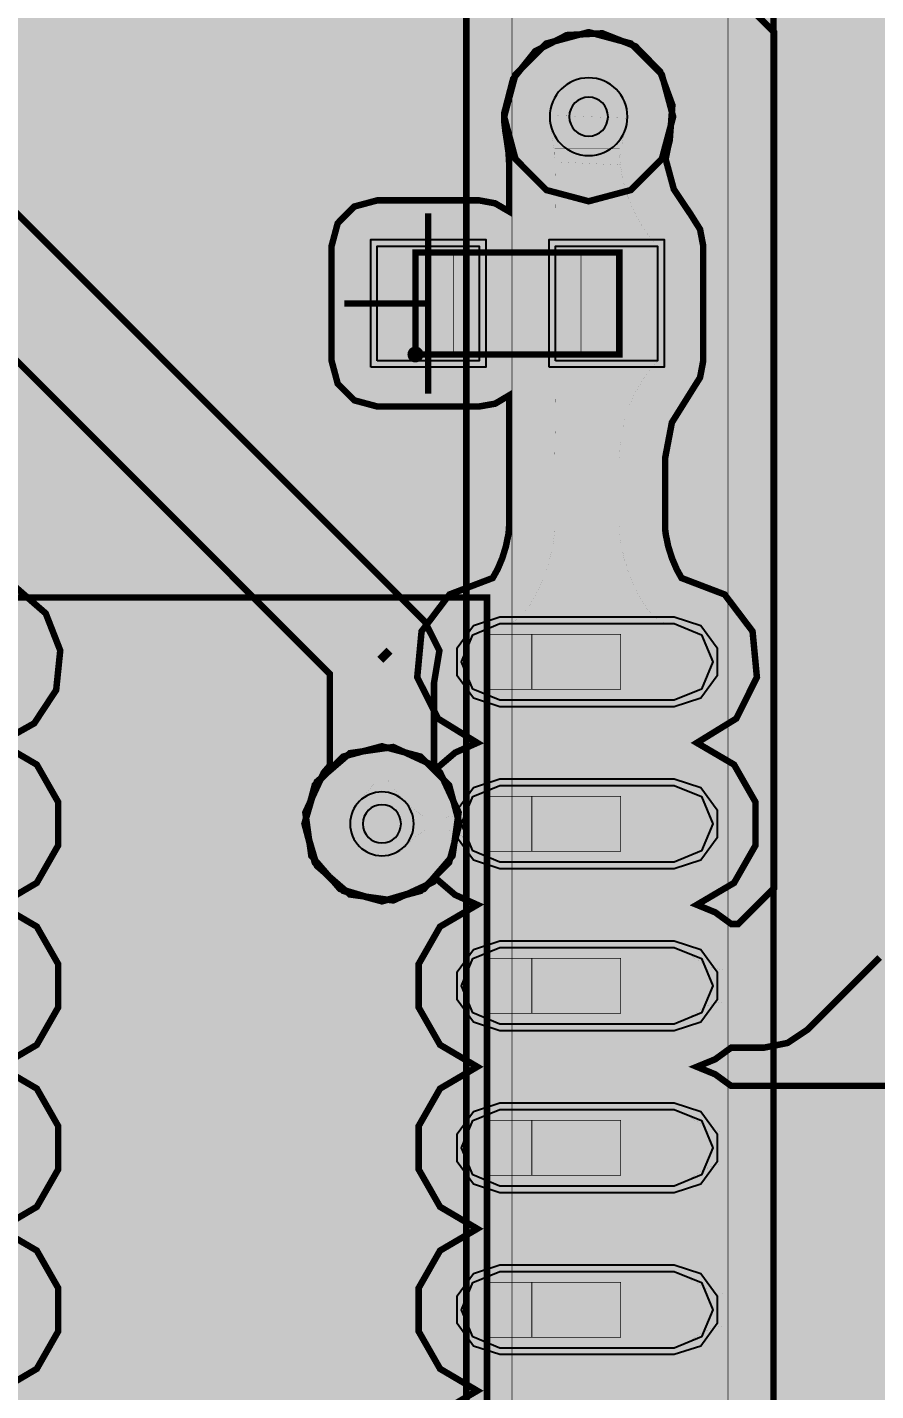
# Model space of a CAD drawing. Header units: millimetres. Extents: x 0 to 100, y -100 to 0.
# Drawn here: x 16.35 to 23, y -57.17 to -46.48 of the extents above; entities that cross this region are included whole.
import ezdxf

# ---------------------------------------------------------------- set-up
doc = ezdxf.new("R2010")
doc.units = ezdxf.units.MM
doc.header["$MEASUREMENT"] = 0
for name, color, linetype, true_color in [('Bottom-Layer', 7, 'Continuous', 0x0000ff), ('Component-Marking-Layer', 7, 'Continuous', 0x66ffcc), ('Component-Shape-Layer', 7, 'Continuous', 0x00cccc), ('Hole-Layer', 7, 'Continuous', 0x222222), ('Inner1', 7, 'Continuous', 0x999966), ('Inner2', 7, 'Continuous', 0x008000), ('Multi-Layer', 7, 'Continuous', 0xc0c0c0), ('Pin-Floating-Layer', 7, 'Continuous', 0xff99ff), ('Pin-Soldering-Layer', 7, 'Continuous', 0xcc9999), ('Top-Layer', 7, 'Continuous', 0xff0000), ('Top-Paste-Mask-Layer', 7, 'Continuous', 0x808080), ('Top-Silkscreen-Layer', 7, 'Continuous', 0xffcc00), ('Top-Solder-Mask-Layer', 7, 'Continuous', 0x800080)]:
    doc.layers.add(name, color=color, linetype=linetype, true_color=true_color)

msp = doc.modelspace()

# ---------------------------------------------------------------- hatches: boundary and pattern name
at = {"layer": 'Bottom-Layer'}
for points in [[(99.642, -0.358), (99.642, -99.642), (0.358, -99.642), (0.358, -0.358)], [(20.089, -47.177), (20.178, -47.509), (20.42, -47.752), (20.752, -47.84), (21.083, -47.752), (21.326, -47.509), (21.415, -47.177), (21.326, -46.846), (21.083, -46.603), (20.752, -46.514), (20.42, -46.603), (20.178, -46.846)], [(18.522, -52.721), (18.603, -53.025), (18.826, -53.247), (19.13, -53.329), (19.434, -53.247), (19.657, -53.025), (19.738, -52.721), (19.657, -52.417), (19.434, -52.194), (19.13, -52.113), (18.826, -52.194), (18.603, -52.417)]]:
    msp.add_hatch(color=256, dxfattribs=at).paths.add_polyline_path(points)
at = {"layer": 'Component-Marking-Layer'}
msp.add_hatch(color=256, dxfattribs=at).paths.add_polyline_path([(19.333, -49.041, 1), (19.453, -49.041, 1)])
msp.add_hatch(color=256, dxfattribs=at).paths.add_polyline_path([(19.333, -49.041, 1), (19.453, -49.041, 1)])
at = {"layer": 'Inner1'}
for points in [[(99.642, -0.358), (99.642, -99.642), (0.358, -99.642), (0.358, -0.358)], [(7.075, -50.822), (6.826, -51.097), (6.736, -51.457), (6.826, -51.817), (7.075, -52.092), (6.826, -52.367), (6.736, -52.727), (6.826, -53.087), (7.075, -53.362), (6.826, -53.637), (6.736, -53.997), (6.826, -54.357), (7.075, -54.632), (6.826, -54.907), (6.736, -55.267), (6.826, -55.627), (7.075, -55.902), (6.826, -56.177), (6.736, -56.537), (6.826, -56.897), (7.075, -57.172), (6.826, -57.447), (6.736, -57.807), (6.826, -58.167), (7.075, -58.442), (6.826, -58.717), (6.736, -59.077), (6.826, -59.437), (7.075, -59.712), (6.826, -59.987), (6.736, -60.347), (6.826, -60.707), (7.075, -60.982), (6.819, -61.27), (6.737, -61.647), (6.849, -62.017), (7.127, -62.284), (7.501, -62.381), (7.874, -62.284), (8.152, -62.017), (8.264, -61.647), (8.182, -61.27), (7.926, -60.982), (8.175, -60.707), (8.265, -60.347), (8.175, -59.987), (7.926, -59.712), (8.175, -59.437), (8.265, -59.077), (8.175, -58.717), (7.926, -58.442), (8.175, -58.167), (8.265, -57.807), (8.175, -57.447), (7.926, -57.172), (8.175, -56.897), (8.265, -56.537), (8.175, -56.177), (7.926, -55.902), (8.175, -55.627), (8.265, -55.267), (8.175, -54.907), (7.926, -54.632), (8.175, -54.357), (8.265, -53.997), (8.175, -53.637), (7.926, -53.362), (8.175, -53.087), (8.265, -52.727), (8.175, -52.367), (7.926, -52.092), (8.175, -51.817), (8.265, -51.457), (8.175, -51.097), (7.926, -50.822), (8.175, -50.547), (8.265, -50.187), (8.175, -49.827), (7.926, -49.552), (8.137, -49.34), (8.251, -49.064), (8.25, -48.765), (8.249, -48.754), (8.736, -48.267), (8.822, -48.635), (9.075, -48.917), (8.979, -48.993), (8.897, -49.083), (8.76, -49.363), (8.746, -49.674), (8.857, -49.964), (9.075, -50.187), (8.979, -50.263), (8.897, -50.353), (8.76, -50.633), (8.746, -50.944), (8.857, -51.234), (9.075, -51.457), (8.979, -51.533), (8.897, -51.623), (8.76, -51.903), (8.746, -52.214), (8.857, -52.504), (9.075, -52.727), (8.979, -52.803), (8.897, -52.893), (8.76, -53.173), (8.746, -53.484), (8.857, -53.774), (9.075, -53.997), (8.826, -54.272), (8.736, -54.632), (8.826, -54.992), (9.075, -55.267), (8.826, -55.542), (8.736, -55.902), (8.826, -56.262), (9.075, -56.537), (8.979, -56.613), (8.897, -56.703), (8.76, -56.983), (8.746, -57.294), (8.857, -57.584), (9.075, -57.807), (8.979, -57.883), (8.897, -57.973), (8.76, -58.253), (8.746, -58.564), (8.857, -58.854), (9.075, -59.077), (8.979, -59.153), (8.897, -59.243), (8.76, -59.523), (8.746, -59.834), (8.857, -60.124), (9.075, -60.347), (8.826, -60.622), (8.736, -60.983), (8.827, -61.343), (9.076, -61.618), (9.091, -61.63), (9.091, -69.656), (9.123, -69.813), (9.211, -69.945), (13.132, -73.866), (13.138, -73.94), (13.256, -74.262), (13.53, -74.469), (13.873, -74.494), (14.174, -74.33), (14.339, -74.028), (14.314, -73.686), (14.107, -73.412), (13.785, -73.293), (13.711, -73.288), (13.655, -73.231), (13.975, -73.193), (14.231, -72.995), (14.349, -72.695), (14.297, -72.376), (14.09, -72.129), (13.785, -72.023), (13.711, -72.018), (13.655, -71.961), (13.975, -71.923), (14.231, -71.725), (14.349, -71.425), (14.297, -71.106), (14.09, -70.859), (13.785, -70.753), (13.711, -70.748), (13.655, -70.691), (13.975, -70.653), (14.231, -70.455), (14.349, -70.155), (14.297, -69.836), (14.09, -69.589), (13.785, -69.483), (13.711, -69.478), (13.655, -69.421), (13.975, -69.383), (14.231, -69.185), (14.349, -68.885), (14.297, -68.566), (14.09, -68.319), (13.785, -68.213), (13.711, -68.208), (13.655, -68.151), (13.975, -68.113), (14.231, -67.915), (14.349, -67.615), (14.297, -67.296), (14.09, -67.049), (13.785, -66.943), (13.711, -66.938), (13.655, -66.881), (13.975, -66.843), (14.231, -66.645), (14.349, -66.345), (14.297, -66.026), (14.09, -65.779), (13.785, -65.673), (13.711, -65.668), (12.143, -64.1), (12.143, -61.095), (18.608, -67.559), (18.679, -67.835), (18.867, -68.048), (19.133, -68.152), (19.417, -68.124), (19.656, -67.969), (19.799, -67.723), (19.813, -67.438), (19.697, -67.178), (19.474, -66.999), (19.195, -66.942), (19.148, -66.943), (12.347, -60.141), (12.347, -58.252), (13.132, -59.037), (13.138, -59.111), (13.256, -59.433), (13.53, -59.64), (13.873, -59.665), (14.174, -59.501), (14.339, -59.199), (14.314, -58.857), (14.107, -58.583), (13.785, -58.464), (13.711, -58.459), (13.655, -58.402), (13.975, -58.364), (14.231, -58.166), (14.349, -57.866), (14.297, -57.547), (14.09, -57.3), (13.785, -57.194), (13.711, -57.189), (13.655, -57.132), (13.975, -57.094), (14.231, -56.896), (14.349, -56.596), (14.297, -56.277), (14.09, -56.03), (13.785, -55.924), (13.711, -55.919), (13.655, -55.862), (13.975, -55.824), (14.231, -55.626), (14.349, -55.326), (14.297, -55.007), (14.09, -54.76), (13.785, -54.654), (13.711, -54.649), (13.655, -54.592), (13.975, -54.554), (14.231, -54.356), (14.349, -54.056), (14.297, -53.737), (14.09, -53.49), (13.785, -53.384), (13.711, -53.379), (13.655, -53.322), (13.975, -53.284), (14.231, -53.086), (14.349, -52.786), (14.297, -52.467), (14.09, -52.22), (13.785, -52.114), (13.711, -52.109), (13.701, -52.098), (13.701, -52.057), (13.937, -52.028), (14.143, -51.91), (14.289, -51.722), (14.351, -51.492), (14.321, -51.256), (14.202, -51.05), (14.154, -50.994), (14.154, -47.452), (14.123, -47.296), (14.034, -47.163), (10.248, -43.377), (10.25, -43.35), (10.263, -43.257), (10.264, -43.163), (10.261, -43.122), (10.255, -43.081), (18.721, -51.546), (18.721, -52.264), (18.673, -52.32), (18.529, -52.632), (18.576, -52.972), (18.801, -53.232), (19.13, -53.329), (19.46, -53.232), (19.684, -52.972), (19.732, -52.632), (19.587, -52.32), (19.539, -52.264), (19.539, -51.614), (19.581, -51.363), (19.466, -51.135), (19.428, -51.097), (19.419, -51.088), (19.41, -51.079), (12.968, -44.637), (13.021, -44.647), (13.074, -44.651), (13.288, -44.651), (13.344, -44.699), (13.655, -44.843), (13.995, -44.796), (14.256, -44.571), (14.353, -44.242), (14.256, -43.912), (13.996, -43.688), (13.656, -43.64), (13.344, -43.784), (13.288, -43.833), (13.243, -43.833), (10.248, -40.837), (10.25, -40.81), (10.257, -40.774), (10.261, -40.738), (12.785, -43.261), (12.917, -43.35), (13.074, -43.381), (13.288, -43.381), (13.344, -43.429), (13.655, -43.573), (13.995, -43.526), (14.256, -43.301), (14.353, -42.972), (14.256, -42.642), (13.996, -42.418), (13.656, -42.37), (13.344, -42.514), (13.288, -42.563), (13.243, -42.563), (10.248, -39.567), (10.25, -39.54), (10.258, -39.494), (10.263, -39.447), (10.265, -39.4), (10.264, -39.353), (10.178, -39.037), (9.967, -38.786), (9.671, -38.647), (9.344, -38.643), (9.045, -38.777), (9.045, -29.611), (13.143, -25.513), (13.174, -25.813), (13.345, -26.061), (13.614, -26.197), (13.915, -26.186), (14.175, -26.033), (14.328, -25.773), (14.338, -25.472), (14.203, -25.203), (13.954, -25.032), (13.655, -25.001), (13.711, -24.945), (13.784, -24.94), (14.089, -24.834), (14.297, -24.587), (14.349, -24.268), (14.231, -23.967), (13.975, -23.77), (13.655, -23.731), (13.711, -23.675), (13.784, -23.67), (14.089, -23.564), (14.297, -23.317), (14.349, -22.998), (14.231, -22.697), (13.975, -22.5), (13.655, -22.461), (13.711, -22.405), (13.784, -22.4), (14.043, -22.323), (14.243, -22.141), (14.345, -21.891), (14.328, -21.621), (14.196, -21.386), (13.975, -21.23), (14.14, -21.066), (16.545, -21.066), (18.612, -23.133), (18.712, -23.403), (18.925, -23.597), (19.203, -23.671), (19.484, -23.608), (19.705, -23.424), (19.816, -23.158), (19.793, -22.871), (19.64, -22.627), (19.392, -22.481), (19.104, -22.465), (19.101, -22.465), (17.003, -20.368), (16.871, -20.279), (16.714, -20.248), (13.92, -20.248), (13.688, -20.32), (13.538, -20.511), (6.569, -27.48), (6.48, -27.613), (6.449, -27.769), (6.449, -44.471), (6.48, -44.627), (6.569, -44.76), (6.752, -44.944), (6.751, -44.955), (6.75, -45.254), (6.864, -45.53), (7.075, -45.742), (6.842, -45.99), (6.739, -46.314), (6.788, -46.651), (6.977, -46.934), (7.025, -46.975), (7.075, -47.012), (6.833, -47.275), (6.737, -47.62), (6.809, -47.971), (7.032, -48.251), (7.053, -48.267), (7.075, -48.282), (6.833, -48.545), (6.737, -48.89), (6.809, -49.241), (7.032, -49.521), (7.053, -49.537), (7.075, -49.552), (6.826, -49.827), (6.736, -50.187), (6.826, -50.547)], [(20.089, -47.177), (20.178, -47.509), (20.42, -47.752), (20.752, -47.84), (21.083, -47.752), (21.326, -47.509), (21.415, -47.177), (21.326, -46.846), (21.083, -46.603), (20.752, -46.514), (20.42, -46.603), (20.178, -46.846)]]:
    msp.add_hatch(color=256, dxfattribs=at).paths.add_polyline_path(points)
at = {"layer": 'Inner2'}
for points in [[(99.642, -0.358), (99.642, -99.642), (0.358, -99.642), (0.358, -0.358)], [(20.15, -80.477), (21.845, -80.477), (22.084, -80.385), (22.201, -80.158), (22.396, -80.158), (22.262, -80.424), (22.257, -80.721), (22.384, -80.991), (22.615, -81.178), (22.906, -81.245), (23.196, -81.178), (23.427, -80.991), (23.554, -80.721), (23.55, -80.424), (23.416, -80.158), (52.054, -80.158), (51.92, -80.424), (51.915, -80.721), (52.042, -80.991), (52.274, -81.178), (52.564, -81.245), (52.854, -81.178), (53.085, -80.991), (53.212, -80.721), (53.208, -80.424), (53.074, -80.158), (66.883, -80.158), (66.749, -80.424), (66.744, -80.721), (66.871, -80.991), (67.103, -81.178), (67.393, -81.245), (67.683, -81.178), (67.914, -80.991), (68.041, -80.721), (68.037, -80.424), (67.903, -80.158), (75.335, -80.158), (75.443, -80.22), (75.565, -80.241), (85.725, -80.241), (85.904, -80.193), (86.035, -80.062), (86.083, -79.883), (86.083, -70.57), (86.153, -70.407), (86.176, -70.231), (86.153, -70.056), (86.083, -69.893), (86.083, -68.072), (86.035, -67.893), (85.904, -67.762), (85.725, -67.714), (75.565, -67.714), (75.386, -67.762), (75.255, -67.893), (75.207, -68.072), (75.207, -77.747), (22.203, -77.747), (22.203, -22.203), (83.525, -22.203), (83.704, -22.155), (83.835, -22.024), (83.883, -21.845), (83.883, -20.15), (83.835, -19.971), (83.704, -19.84), (83.525, -19.792), (32.89, -19.792), (33.176, -19.571), (33.303, -19.233), (33.235, -18.878), (32.99, -18.612), (32.643, -18.514), (32.295, -18.612), (32.05, -18.878), (31.982, -19.233), (32.109, -19.571), (32.395, -19.792), (22.203, -19.792), (22.203, -17.302), (22.155, -17.123), (22.024, -16.992), (21.845, -16.944), (21.082, -16.944), (20.752, -16.856), (20.422, -16.944), (20.15, -16.944), (19.971, -16.992), (19.84, -17.123), (19.792, -17.302), (19.792, -22.869), (19.6, -22.591), (19.288, -22.459), (18.955, -22.514), (18.702, -22.738), (18.608, -23.063), (18.702, -23.388), (18.955, -23.612), (19.288, -23.667), (19.6, -23.534), (19.792, -23.256), (19.792, -67.356), (19.6, -67.078), (19.288, -66.946), (18.955, -67.001), (18.702, -67.225), (18.608, -67.55), (18.702, -67.875), (18.955, -68.099), (19.288, -68.154), (19.6, -68.021), (19.792, -67.743), (19.792, -77.747), (16.891, -77.747), (16.712, -77.795), (16.581, -77.926), (16.533, -78.105), (16.533, -79.8), (16.581, -79.979), (16.712, -80.11), (16.891, -80.158), (19.794, -80.158), (19.911, -80.385)], [(20.15, -17.302), (21.845, -17.302), (21.845, -80.119), (20.15, -80.119)], [(18.522, -52.721), (18.603, -53.025), (18.826, -53.247), (19.13, -53.329), (19.434, -53.247), (19.657, -53.025), (19.738, -52.721), (19.657, -52.417), (19.434, -52.194), (19.13, -52.113), (18.826, -52.194), (18.603, -52.417)]]:
    msp.add_hatch(color=256, dxfattribs=at).paths.add_polyline_path(points)
at = {"layer": 'Pin-Floating-Layer'}
for points in [[(20.314, -51.236), (20.314, -51.666), (19.944, -51.666), (19.944, -51.236)], [(20.314, -51.236), (20.314, -51.666), (19.944, -51.666), (19.944, -51.236)], [(20.314, -52.506), (20.314, -52.936), (19.944, -52.936), (19.944, -52.506)], [(20.314, -52.506), (20.314, -52.936), (19.944, -52.936), (19.944, -52.506)], [(20.314, -53.776), (20.314, -54.206), (19.944, -54.206), (19.944, -53.776)], [(20.314, -53.776), (20.314, -54.206), (19.944, -54.206), (19.944, -53.776)], [(20.314, -55.046), (20.314, -55.476), (19.944, -55.476), (19.944, -55.046)], [(20.314, -55.046), (20.314, -55.476), (19.944, -55.476), (19.944, -55.046)], [(20.314, -56.316), (20.314, -56.746), (19.944, -56.746), (19.944, -56.316)], [(20.314, -56.316), (20.314, -56.746), (19.944, -56.746), (19.944, -56.316)]]:
    msp.add_hatch(color=256, dxfattribs=at).paths.add_polyline_path(points)
at = {"layer": 'Pin-Soldering-Layer'}
for points in [[(19.393, -49.041), (19.393, -48.241), (19.693, -48.241), (19.693, -49.041)], [(19.393, -49.041), (19.393, -48.241), (19.693, -48.241), (19.693, -49.041)], [(20.993, -49.041), (20.693, -49.041), (20.693, -48.241), (20.993, -48.241)], [(20.993, -49.041), (20.693, -49.041), (20.693, -48.241), (20.993, -48.241)], [(21.004, -51.236), (21.004, -51.666), (20.304, -51.666), (20.304, -51.236)], [(21.004, -51.236), (21.004, -51.666), (20.304, -51.666), (20.304, -51.236)], [(21.004, -52.506), (21.004, -52.936), (20.304, -52.936), (20.304, -52.506)], [(21.004, -52.506), (21.004, -52.936), (20.304, -52.936), (20.304, -52.506)], [(21.004, -53.776), (21.004, -54.206), (20.304, -54.206), (20.304, -53.776)], [(21.004, -53.776), (21.004, -54.206), (20.304, -54.206), (20.304, -53.776)], [(21.004, -55.046), (21.004, -55.476), (20.304, -55.476), (20.304, -55.046)], [(21.004, -55.046), (21.004, -55.476), (20.304, -55.476), (20.304, -55.046)], [(21.004, -56.316), (21.004, -56.746), (20.304, -56.746), (20.304, -56.316)], [(21.004, -56.316), (21.004, -56.746), (20.304, -56.746), (20.304, -56.316)]]:
    msp.add_hatch(color=256, dxfattribs=at).paths.add_polyline_path(points)
at = {"layer": 'Top-Layer'}
for points in [[(99.642, -0.358), (99.642, -99.642), (0.358, -99.642), (0.358, -0.358)], [(23.177, -46.314), (23.14, -46.129), (23.035, -45.971), (22.232, -45.169), (22.075, -45.064), (21.889, -45.027), (21.87, -45.027), (21.745, -44.936), (21.601, -44.877), (21.893, -44.705), (22.061, -44.411), (22.061, -44.072), (21.893, -43.778), (21.601, -43.607), (21.745, -43.548), (21.87, -43.457), (23.591, -43.457), (24.533, -44.398), (24.776, -44.688), (24.966, -45.014), (24.966, -55.725), (24.776, -56.052), (24.532, -56.342), (24.446, -56.428), (24.363, -56.196), (24.201, -56.01), (23.982, -55.896), (24.235, -55.753), (24.403, -55.515), (24.453, -55.227), (24.375, -54.947), (24.184, -54.727), (23.917, -54.61), (23.626, -54.619), (23.366, -54.751), (23.345, -54.767), (23.329, -54.776), (21.87, -54.776), (21.745, -54.685), (21.601, -54.626), (21.745, -54.567), (21.87, -54.476), (22.127, -54.476), (22.313, -54.439), (22.47, -54.334), (23.035, -53.769), (23.14, -53.612), (23.177, -53.426)], [(19.093, -49.091), (19.093, -48.191), (19.893, -48.191), (19.893, -49.091)], [(20.493, -49.091), (20.493, -48.191), (21.293, -48.191), (21.293, -49.091)], [(14.126, -56.057), (13.815, -55.927), (13.482, -55.982), (13.23, -56.207), (13.136, -56.531), (13.23, -56.855), (13.482, -57.079), (13.815, -57.135), (14.126, -57.005), (14.256, -57.103), (14.407, -57.166), (14.256, -57.229), (14.126, -57.327), (13.815, -57.197), (13.482, -57.252), (13.23, -57.477), (13.136, -57.801), (13.23, -58.125), (13.482, -58.349), (13.815, -58.405), (14.126, -58.275), (14.256, -58.373), (14.407, -58.436), (14.256, -58.499), (14.126, -58.597), (13.815, -58.467), (13.482, -58.522), (13.23, -58.747), (13.136, -59.071), (13.23, -59.395), (13.482, -59.619), (13.815, -59.675), (14.126, -59.545), (14.256, -59.643), (14.407, -59.706), (14.135, -59.858), (13.963, -60.119), (13.931, -60.43), (14.045, -60.721), (14.281, -60.926), (14.584, -61), (15.953, -61), (16.256, -60.926), (16.492, -60.721), (16.606, -60.43), (16.574, -60.119), (16.402, -59.858), (16.13, -59.706), (16.422, -59.534), (16.59, -59.24), (16.59, -58.901), (16.422, -58.607), (16.13, -58.436), (16.422, -58.264), (16.59, -57.97), (16.59, -57.631), (16.422, -57.337), (16.13, -57.166), (16.422, -56.994), (16.59, -56.7), (16.59, -56.361), (16.422, -56.067), (16.13, -55.896), (16.422, -55.724), (16.59, -55.43), (16.59, -55.091), (16.422, -54.797), (16.13, -54.626), (16.422, -54.454), (16.59, -54.16), (16.59, -53.821), (16.422, -53.527), (16.13, -53.356), (16.422, -53.184), (16.59, -52.89), (16.59, -52.551), (16.422, -52.257), (16.13, -52.086), (16.402, -51.933), (16.574, -51.672), (16.606, -51.362), (16.492, -51.071), (16.256, -50.866), (15.953, -50.792), (14.584, -50.792), (14.337, -50.84), (14.126, -50.977), (13.815, -50.847), (13.482, -50.902), (13.23, -51.127), (13.136, -51.451), (13.23, -51.775), (13.482, -51.999), (13.815, -52.055), (14.126, -51.925), (14.256, -52.023), (14.407, -52.086), (14.256, -52.149), (14.126, -52.247), (13.815, -52.117), (13.482, -52.172), (13.23, -52.397), (13.136, -52.721), (13.23, -53.045), (13.482, -53.269), (13.815, -53.325), (14.126, -53.195), (14.256, -53.293), (14.407, -53.356), (14.256, -53.419), (14.126, -53.517), (13.815, -53.387), (13.482, -53.442), (13.23, -53.667), (13.136, -53.991), (13.23, -54.315), (13.482, -54.539), (13.815, -54.595), (14.126, -54.465), (14.256, -54.563), (14.407, -54.626), (14.256, -54.689), (14.126, -54.787), (13.815, -54.657), (13.482, -54.712), (13.23, -54.937), (13.136, -55.261), (13.23, -55.585), (13.482, -55.809), (13.815, -55.865), (14.126, -55.735), (14.256, -55.833), (14.407, -55.896), (14.256, -55.959)], [(20.055, -51.752), (19.842, -51.664), (19.754, -51.451), (19.842, -51.238), (20.055, -51.15), (21.424, -51.15), (21.637, -51.238), (21.725, -51.451), (21.637, -51.664), (21.424, -51.752)], [(20.055, -53.022), (19.842, -52.934), (19.754, -52.721), (19.842, -52.508), (20.055, -52.42), (21.424, -52.42), (21.637, -52.508), (21.725, -52.721), (21.637, -52.934), (21.424, -53.022)], [(20.055, -54.292), (19.842, -54.204), (19.754, -53.991), (19.842, -53.778), (20.055, -53.69), (21.424, -53.69), (21.637, -53.778), (21.725, -53.991), (21.637, -54.204), (21.424, -54.292)], [(20.055, -55.562), (19.842, -55.474), (19.754, -55.261), (19.842, -55.048), (20.055, -54.96), (21.424, -54.96), (21.637, -55.048), (21.725, -55.261), (21.637, -55.474), (21.424, -55.562)], [(20.055, -56.832), (19.842, -56.744), (19.754, -56.531), (19.842, -56.318), (20.055, -56.23), (21.424, -56.23), (21.637, -56.318), (21.725, -56.531), (21.637, -56.744), (21.424, -56.832)]]:
    msp.add_hatch(color=256, dxfattribs=at).paths.add_polyline_path(points)
at = {"layer": 'Top-Paste-Mask-Layer'}
for points in [[(19.093, -49.091), (19.093, -48.191), (19.893, -48.191), (19.893, -49.091)], [(20.493, -49.091), (20.493, -48.191), (21.293, -48.191), (21.293, -49.091)], [(20.055, -51.752), (19.842, -51.664), (19.754, -51.451), (19.842, -51.238), (20.055, -51.15), (21.424, -51.15), (21.637, -51.238), (21.725, -51.451), (21.637, -51.664), (21.424, -51.752)], [(20.055, -53.022), (19.842, -52.934), (19.754, -52.721), (19.842, -52.508), (20.055, -52.42), (21.424, -52.42), (21.637, -52.508), (21.725, -52.721), (21.637, -52.934), (21.424, -53.022)], [(20.055, -54.292), (19.842, -54.204), (19.754, -53.991), (19.842, -53.778), (20.055, -53.69), (21.424, -53.69), (21.637, -53.778), (21.725, -53.991), (21.637, -54.204), (21.424, -54.292)], [(20.055, -55.562), (19.842, -55.474), (19.754, -55.261), (19.842, -55.048), (20.055, -54.96), (21.424, -54.96), (21.637, -55.048), (21.725, -55.261), (21.637, -55.474), (21.424, -55.562)], [(20.055, -56.832), (19.842, -56.744), (19.754, -56.531), (19.842, -56.318), (20.055, -56.23), (21.424, -56.23), (21.637, -56.318), (21.725, -56.531), (21.637, -56.744), (21.424, -56.832)]]:
    msp.add_hatch(color=256, dxfattribs=at).paths.add_polyline_path(points)
at = {"layer": 'Top-Solder-Mask-Layer'}
for points in [[(19.042, -49.142), (19.042, -48.14), (19.944, -48.14), (19.944, -49.142)], [(20.442, -49.142), (20.442, -48.14), (21.344, -48.14), (21.344, -49.142)], [(20.055, -51.803), (19.848, -51.736), (19.72, -51.56), (19.72, -51.342), (19.848, -51.166), (20.055, -51.099), (21.424, -51.099), (21.631, -51.166), (21.759, -51.342), (21.759, -51.56), (21.631, -51.736), (21.424, -51.803)], [(20.055, -53.073), (19.848, -53.006), (19.72, -52.83), (19.72, -52.612), (19.848, -52.436), (20.055, -52.369), (21.424, -52.369), (21.631, -52.436), (21.759, -52.612), (21.759, -52.83), (21.631, -53.006), (21.424, -53.073)], [(20.055, -54.343), (19.848, -54.276), (19.72, -54.1), (19.72, -53.882), (19.848, -53.706), (20.055, -53.639), (21.424, -53.639), (21.631, -53.706), (21.759, -53.882), (21.759, -54.1), (21.631, -54.276), (21.424, -54.343)], [(20.055, -55.613), (19.848, -55.546), (19.72, -55.37), (19.72, -55.152), (19.848, -54.976), (20.055, -54.909), (21.424, -54.909), (21.631, -54.976), (21.759, -55.152), (21.759, -55.37), (21.631, -55.546), (21.424, -55.613)], [(20.055, -56.883), (19.848, -56.816), (19.72, -56.64), (19.72, -56.422), (19.848, -56.246), (20.055, -56.179), (21.424, -56.179), (21.631, -56.246), (21.759, -56.422), (21.759, -56.64), (21.631, -56.816), (21.424, -56.883)]]:
    msp.add_hatch(color=256, dxfattribs=at).paths.add_polyline_path(points)

# ---------------------------------------------------------------- linework, layer by layer
at = {"layer": 'Bottom-Layer', "const_width": 0.0508}
for points in [[(20.089, -47.177), (20.178, -47.509), (20.42, -47.752), (20.752, -47.84), (21.083, -47.752), (21.326, -47.509), (21.415, -47.177), (21.326, -46.846), (21.083, -46.603), (20.752, -46.514), (20.42, -46.603), (20.178, -46.846)], [(18.522, -52.721), (18.603, -53.025), (18.826, -53.247), (19.13, -53.329), (19.434, -53.247), (19.657, -53.025), (19.738, -52.721), (19.657, -52.417), (19.434, -52.194), (19.13, -52.113), (18.826, -52.194), (18.603, -52.417)]]:
    msp.add_lwpolyline(points, close=True, dxfattribs=at)
at = {"layer": 'Component-Marking-Layer', "const_width": 0.00508}
msp.add_lwpolyline([(19.333, -49.041, 1), (19.453, -49.041), (19.453, -49.041, 1), (19.333, -49.041)], format="xyb", dxfattribs=at)
msp.add_lwpolyline([(19.333, -49.041, 1), (19.453, -49.041), (19.453, -49.041, 1), (19.333, -49.041)], format="xyb", dxfattribs=at)
at = {"layer": 'Component-Shape-Layer', "const_width": 0.0508}
for points in [[(19.393, -49.041), (19.393, -48.241), (20.993, -48.241), (20.993, -49.041)], [(19.393, -49.041), (19.393, -48.241), (20.993, -48.241), (20.993, -49.041)], [(16.054, -50.946), (19.954, -50.946), (19.954, -60.846), (16.054, -60.846)], [(16.054, -50.946), (19.954, -50.946), (19.954, -60.846), (16.054, -60.846)]]:
    msp.add_lwpolyline(points, close=True, dxfattribs=at)
at = {"layer": 'Hole-Layer'}
msp.add_lwpolyline([(20.599, -47.177, 1), (20.904, -47.177, 1)], format="xyb", close=True, dxfattribs=at)
msp.add_lwpolyline([(18.98, -52.721, 1), (19.28, -52.721), (19.28, -52.721, 1), (18.98, -52.721)], format="xyb", dxfattribs=at)
at = {"layer": 'Inner1'}
for points, const_width in [([(19.13, -51.377), (9.691, -41.938)], 0.102), ([(10.255, -43.081), (18.721, -51.546), (18.721, -52.264), (18.673, -52.32), (18.529, -52.632), (18.576, -52.972), (18.801, -53.232), (19.13, -53.329), (19.46, -53.232), (19.684, -52.972), (19.732, -52.632), (19.587, -52.32), (19.539, -52.264), (19.539, -51.614), (19.581, -51.363), (19.466, -51.135), (19.428, -51.097), (19.419, -51.088), (19.41, -51.079), (12.968, -44.637)], 0.0508), ([(19.13, -52.721), (19.13, -51.377)], 0.102), ([(19.177, -51.424), (19.13, -51.377)], 0.102)]:
    msp.add_lwpolyline(points, dxfattribs=dict(at, const_width=const_width))
for points, const_width in [([(20.089, -47.177), (20.178, -47.509), (20.42, -47.752), (20.752, -47.84), (21.083, -47.752), (21.326, -47.509), (21.415, -47.177), (21.326, -46.846), (21.083, -46.603), (20.752, -46.514), (20.42, -46.603), (20.178, -46.846)], 0.0508), ([(19.079, -52.38), (19.181, -52.38), (19.193, -52.406), (19.224, -52.447), (19.318, -52.555), (18.943, -52.555), (19.036, -52.447), (19.067, -52.406)], 0.000254)]:
    msp.add_lwpolyline(points, close=True, dxfattribs=dict(at, const_width=const_width))
at = {"layer": 'Inner2', "const_width": 0.0508}
for points in [[(19.792, -17.302), (19.792, -22.869), (19.6, -22.591), (19.288, -22.459), (18.955, -22.514), (18.702, -22.738), (18.608, -23.063), (18.702, -23.388), (18.955, -23.612), (19.288, -23.667), (19.6, -23.534), (19.792, -23.256), (19.792, -67.356)], [(75.207, -77.747), (22.203, -77.747), (22.203, -22.203), (83.525, -22.203)]]:
    msp.add_lwpolyline(points, dxfattribs=at)
at = {"layer": 'Inner2'}
for points, const_width in [([(20.15, -17.302), (21.845, -17.302), (21.845, -80.119), (20.15, -80.119)], 0.00508), ([(18.522, -52.721), (18.603, -53.025), (18.826, -53.247), (19.13, -53.329), (19.434, -53.247), (19.657, -53.025), (19.738, -52.721), (19.657, -52.417), (19.434, -52.194), (19.13, -52.113), (18.826, -52.194), (18.603, -52.417)], 0.0508)]:
    msp.add_lwpolyline(points, close=True, dxfattribs=dict(at, const_width=const_width))
at = {"layer": 'Multi-Layer'}
msp.add_lwpolyline([(20.447, -47.177, 1), (21.057, -47.177), (21.057, -47.177, 1), (20.447, -47.177)], format="xyb", dxfattribs=at)
msp.add_lwpolyline([(18.88, -52.721, 1), (19.38, -52.721, 1)], format="xyb", close=True, dxfattribs=at)
at = {"layer": 'Pin-Floating-Layer', "const_width": 0.00508}
for points in [[(20.314, -51.236), (20.314, -51.666), (19.944, -51.666), (19.944, -51.236)], [(20.314, -51.236), (20.314, -51.666), (19.944, -51.666), (19.944, -51.236)], [(20.314, -52.506), (20.314, -52.936), (19.944, -52.936), (19.944, -52.506)], [(20.314, -52.506), (20.314, -52.936), (19.944, -52.936), (19.944, -52.506)], [(20.314, -53.776), (20.314, -54.206), (19.944, -54.206), (19.944, -53.776)], [(20.314, -53.776), (20.314, -54.206), (19.944, -54.206), (19.944, -53.776)], [(20.314, -55.046), (20.314, -55.476), (19.944, -55.476), (19.944, -55.046)], [(20.314, -55.046), (20.314, -55.476), (19.944, -55.476), (19.944, -55.046)], [(20.314, -56.316), (20.314, -56.746), (19.944, -56.746), (19.944, -56.316)], [(20.314, -56.316), (20.314, -56.746), (19.944, -56.746), (19.944, -56.316)]]:
    msp.add_lwpolyline(points, close=True, dxfattribs=at)
at = {"layer": 'Pin-Soldering-Layer', "const_width": 0.00508}
for points in [[(19.393, -49.041), (19.393, -48.241), (19.693, -48.241), (19.693, -49.041)], [(19.393, -49.041), (19.393, -48.241), (19.693, -48.241), (19.693, -49.041)], [(20.993, -49.041), (20.693, -49.041), (20.693, -48.241), (20.993, -48.241)], [(20.993, -49.041), (20.693, -49.041), (20.693, -48.241), (20.993, -48.241)], [(21.004, -51.236), (21.004, -51.666), (20.304, -51.666), (20.304, -51.236)], [(21.004, -51.236), (21.004, -51.666), (20.304, -51.666), (20.304, -51.236)], [(21.004, -52.506), (21.004, -52.936), (20.304, -52.936), (20.304, -52.506)], [(21.004, -52.506), (21.004, -52.936), (20.304, -52.936), (20.304, -52.506)], [(21.004, -53.776), (21.004, -54.206), (20.304, -54.206), (20.304, -53.776)], [(21.004, -53.776), (21.004, -54.206), (20.304, -54.206), (20.304, -53.776)], [(21.004, -55.046), (21.004, -55.476), (20.304, -55.476), (20.304, -55.046)], [(21.004, -55.046), (21.004, -55.476), (20.304, -55.476), (20.304, -55.046)], [(21.004, -56.316), (21.004, -56.746), (20.304, -56.746), (20.304, -56.316)], [(21.004, -56.316), (21.004, -56.746), (20.304, -56.746), (20.304, -56.316)]]:
    msp.add_lwpolyline(points, close=True, dxfattribs=at)
at = {"layer": 'Top-Layer'}
for points, const_width in [([(21.766, -46.075), (22.207, -46.515), (22.207, -53.225), (21.926, -53.506), (21.87, -53.506), (21.745, -53.415), (21.601, -53.356), (21.893, -53.184), (22.061, -52.89), (22.061, -52.551), (21.893, -52.257), (21.601, -52.086), (21.91, -51.896), (22.072, -51.572), (22.038, -51.212), (21.819, -50.923), (21.481, -50.794), (21.443, -50.726), (21.406, -50.639), (21.376, -50.545), (21.357, -50.452), (21.353, -50.419), (21.352, -50.38), (21.352, -49.853), (21.405, -49.575), (21.555, -49.335), (21.626, -49.222), (21.651, -49.091), (21.651, -48.191), (21.626, -48.06), (21.555, -47.947), (21.42, -47.745), (21.356, -47.51), (21.357, -47.506), (21.373, -47.424), (21.388, -47.364), (21.409, -47.086), (21.313, -46.824), (21.119, -46.625), (20.859, -46.523), (20.581, -46.537), (20.333, -46.663), (20.159, -46.881), (20.089, -47.151), (20.09, -47.22), (20.098, -47.289), (20.111, -47.372), (20.123, -47.458), (20.128, -47.542), (20.128, -47.92), (20.018, -47.856), (19.893, -47.833), (19.093, -47.833), (18.914, -47.881), (18.783, -48.012), (18.735, -48.191), (18.735, -49.091), (18.783, -49.27), (18.914, -49.401), (19.093, -49.449), (19.893, -49.449), (20.018, -49.427), (20.128, -49.362), (20.128, -50.38), (20.126, -50.419), (20.122, -50.452), (20.103, -50.545), (20.074, -50.639), (20.037, -50.726), (19.999, -50.794), (19.66, -50.923), (19.441, -51.212), (19.407, -51.572), (19.57, -51.896), (19.878, -52.086), (19.704, -52.163), (19.559, -52.287), (19.531, -52.263), (19.219, -52.119), (18.879, -52.167), (18.619, -52.391), (18.522, -52.721), (18.619, -53.05), (18.879, -53.275), (19.219, -53.322), (19.531, -53.178), (19.559, -53.154), (19.704, -53.278), (19.878, -53.356), (19.586, -53.527), (19.418, -53.821), (19.418, -54.16), (19.586, -54.454), (19.878, -54.626), (19.586, -54.797), (19.418, -55.091), (19.418, -55.43), (19.586, -55.724), (19.878, -55.896), (19.586, -56.067), (19.418, -56.361), (19.418, -56.7), (19.586, -56.994), (19.878, -57.166), (19.586, -57.337)], 0.0508), ([(22.692, -46.314), (22.692, -53.426)], 0.254), ([(20.74, -47.189), (20.752, -47.177)], 0.508), ([(20.74, -51.451), (20.74, -47.189)], 0.508), ([(19.493, -48.641), (19.493, -47.935)], 0.0508), ([(19.493, -48.641), (18.836, -48.641)], 0.0508), ([(19.493, -48.641), (19.493, -49.348)], 0.0508), ([(16.13, -57.166), (16.422, -56.994), (16.59, -56.7), (16.59, -56.361), (16.422, -56.067), (16.13, -55.896), (16.422, -55.724), (16.59, -55.43), (16.59, -55.091), (16.422, -54.797), (16.13, -54.626), (16.422, -54.454), (16.59, -54.16), (16.59, -53.821), (16.422, -53.527), (16.13, -53.356), (16.422, -53.184), (16.59, -52.89), (16.59, -52.551), (16.422, -52.257), (16.13, -52.086), (16.402, -51.933), (16.574, -51.672), (16.606, -51.362), (16.492, -51.071), (16.256, -50.866)], 0.0508), ([(20.69, -52.721), (19.135, -52.721)], 0.102), ([(22.692, -53.426), (22.127, -53.991)], 0.254), ([(23.329, -54.776), (21.87, -54.776), (21.745, -54.685), (21.601, -54.626), (21.745, -54.567), (21.87, -54.476), (22.127, -54.476), (22.313, -54.439), (22.47, -54.334), (23.035, -53.769)], 0.0508), ([(22.127, -53.991), (20.825, -53.991)], 0.254), ([(20.654, -55.261), (23.791, -55.261)], 0.254), ([(20.654, -56.531), (23.791, -56.531)], 0.254)]:
    msp.add_lwpolyline(points, dxfattribs=dict(at, const_width=const_width))
at = {"layer": 'Top-Layer', "const_width": 0.000254}
for points in [[(20.994, -47.555), (20.486, -47.531), (20.479, -47.423), (20.465, -47.321), (20.452, -47.233), (20.447, -47.165), (21.057, -47.189), (21.046, -47.257), (21.024, -47.345), (21.003, -47.447), (20.996, -47.501)], [(20.486, -50.388), (20.994, -50.388), (20.996, -50.447), (21.003, -50.508), (21.029, -50.635), (21.069, -50.763), (21.12, -50.883), (21.179, -50.989), (21.211, -51.034), (21.243, -51.074), (21.276, -51.106), (21.309, -51.13), (21.342, -51.145), (21.375, -51.15), (20.105, -51.15), (20.137, -51.145), (20.17, -51.13), (20.203, -51.106), (20.236, -51.074), (20.269, -51.034), (20.3, -50.989), (20.359, -50.883), (20.41, -50.763), (20.45, -50.635), (20.476, -50.508), (20.483, -50.447)], [(19.47, -52.67), (19.47, -52.772), (19.445, -52.783), (19.404, -52.814), (19.295, -52.908), (19.295, -52.533), (19.404, -52.627), (19.445, -52.658)], [(19.63, -52.772), (19.63, -52.67), (19.676, -52.663), (19.721, -52.646), (19.759, -52.622), (19.773, -52.608), (19.782, -52.594), (19.782, -52.848), (19.773, -52.834), (19.759, -52.82), (19.721, -52.795), (19.676, -52.778)], [(21.805, -53.864), (21.805, -54.118), (21.748, -54.125), (21.693, -54.145), (21.64, -54.173), (21.589, -54.205), (21.498, -54.265), (21.458, -54.284), (21.424, -54.292), (21.424, -53.69), (21.458, -53.697), (21.498, -53.717), (21.589, -53.777), (21.64, -53.809), (21.693, -53.837), (21.748, -53.856)], [(21.805, -55.134), (21.805, -55.388), (21.748, -55.395), (21.693, -55.415), (21.64, -55.443), (21.589, -55.475), (21.498, -55.535), (21.458, -55.554), (21.424, -55.562), (21.424, -54.96), (21.458, -54.967), (21.498, -54.987), (21.589, -55.047), (21.64, -55.079), (21.693, -55.107), (21.748, -55.126)], [(21.805, -56.404), (21.805, -56.658), (21.748, -56.665), (21.693, -56.685), (21.64, -56.713), (21.589, -56.745), (21.498, -56.805), (21.458, -56.824), (21.424, -56.832), (21.424, -56.23), (21.458, -56.237), (21.498, -56.257), (21.589, -56.317), (21.64, -56.349), (21.693, -56.377), (21.748, -56.396)]]:
    msp.add_lwpolyline(points, close=True, dxfattribs=at)
for points in [[(20.486, -47.429), (20.994, -47.429, 0.189), (21.293, -48.191), (20.493, -48.191, 0.005)], [(20.994, -49.853), (20.486, -49.853, 0.005), (20.493, -49.091), (21.293, -49.091, 0.189)]]:
    msp.add_lwpolyline(points, format="xyb", close=True, dxfattribs=at)
at = {"layer": 'Top-Layer'}
for points in [[(19.093, -49.091), (19.093, -48.191), (19.893, -48.191), (19.893, -49.091)], [(20.493, -49.091), (20.493, -48.191), (21.293, -48.191), (21.293, -49.091)], [(20.055, -51.752), (19.842, -51.664), (19.754, -51.451), (19.842, -51.238), (20.055, -51.15), (21.424, -51.15), (21.637, -51.238), (21.725, -51.451), (21.637, -51.664), (21.424, -51.752)], [(20.055, -53.022), (19.842, -52.934), (19.754, -52.721), (19.842, -52.508), (20.055, -52.42), (21.424, -52.42), (21.637, -52.508), (21.725, -52.721), (21.637, -52.934), (21.424, -53.022)], [(20.055, -54.292), (19.842, -54.204), (19.754, -53.991), (19.842, -53.778), (20.055, -53.69), (21.424, -53.69), (21.637, -53.778), (21.725, -53.991), (21.637, -54.204), (21.424, -54.292)], [(20.055, -55.562), (19.842, -55.474), (19.754, -55.261), (19.842, -55.048), (20.055, -54.96), (21.424, -54.96), (21.637, -55.048), (21.725, -55.261), (21.637, -55.474), (21.424, -55.562)], [(20.055, -56.832), (19.842, -56.744), (19.754, -56.531), (19.842, -56.318), (20.055, -56.23), (21.424, -56.23), (21.637, -56.318), (21.725, -56.531), (21.637, -56.744), (21.424, -56.832)]]:
    msp.add_lwpolyline(points, close=True, dxfattribs=at)
at = {"layer": 'Top-Paste-Mask-Layer'}
for points in [[(19.093, -49.091), (19.093, -48.191), (19.893, -48.191), (19.893, -49.091)], [(20.493, -49.091), (20.493, -48.191), (21.293, -48.191), (21.293, -49.091)], [(20.055, -51.752), (19.842, -51.664), (19.754, -51.451), (19.842, -51.238), (20.055, -51.15), (21.424, -51.15), (21.637, -51.238), (21.725, -51.451), (21.637, -51.664), (21.424, -51.752)], [(20.055, -53.022), (19.842, -52.934), (19.754, -52.721), (19.842, -52.508), (20.055, -52.42), (21.424, -52.42), (21.637, -52.508), (21.725, -52.721), (21.637, -52.934), (21.424, -53.022)], [(20.055, -54.292), (19.842, -54.204), (19.754, -53.991), (19.842, -53.778), (20.055, -53.69), (21.424, -53.69), (21.637, -53.778), (21.725, -53.991), (21.637, -54.204), (21.424, -54.292)], [(20.055, -55.562), (19.842, -55.474), (19.754, -55.261), (19.842, -55.048), (20.055, -54.96), (21.424, -54.96), (21.637, -55.048), (21.725, -55.261), (21.637, -55.474), (21.424, -55.562)], [(20.055, -56.832), (19.842, -56.744), (19.754, -56.531), (19.842, -56.318), (20.055, -56.23), (21.424, -56.23), (21.637, -56.318), (21.725, -56.531), (21.637, -56.744), (21.424, -56.832)]]:
    msp.add_lwpolyline(points, close=True, dxfattribs=at)
at = {"layer": 'Top-Silkscreen-Layer'}
for points, const_width in [([(18.788, -48.235, -0.414), (19.097, -47.926)], 0.254), ([(18.788, -48.235, -0.414), (19.097, -47.926)], 0.254), ([(21.273, -47.931, -0.414), (21.583, -48.241)], 0.254), ([(21.273, -47.931, -0.414), (21.583, -48.241)], 0.254), ([(19.097, -49.345, -0.414), (18.788, -49.035)], 0.254), ([(19.097, -49.345, -0.414), (18.788, -49.035)], 0.254), ([(21.583, -49.041, -0.414), (21.273, -49.351)], 0.254), ([(21.583, -49.041, -0.414), (21.273, -49.351)], 0.254), ([(17.085, -51.451, 1), (17.385, -51.451), (17.385, -51.451, 1), (17.085, -51.451)], 0.3), ([(17.085, -51.451, 1), (17.385, -51.451), (17.385, -51.451, 1), (17.085, -51.451)], 0.3)]:
    msp.add_lwpolyline(points, format="xyb", dxfattribs=dict(at, const_width=const_width))
for points, const_width in [([(19.897, -47.926), (19.097, -47.926)], 0.254), ([(19.897, -47.926), (19.097, -47.926)], 0.254), ([(20.473, -47.931), (21.273, -47.931)], 0.254), ([(20.473, -47.931), (21.273, -47.931)], 0.254), ([(18.788, -48.235), (18.788, -49.035)], 0.254), ([(18.788, -48.235), (18.788, -49.035)], 0.254), ([(21.583, -48.241), (21.583, -49.041)], 0.254), ([(21.583, -48.241), (21.583, -49.041)], 0.254), ([(19.897, -49.345), (19.097, -49.345)], 0.254), ([(19.897, -49.345), (19.097, -49.345)], 0.254), ([(20.473, -49.351), (21.273, -49.351)], 0.254), ([(20.473, -49.351), (21.273, -49.351)], 0.254), ([(16.483, -50.87), (19.526, -50.87)], 0.152), ([(16.483, -60.922), (16.483, -50.87)], 0.152), ([(16.483, -50.87), (19.526, -50.87)], 0.152), ([(16.483, -60.922), (16.483, -50.87)], 0.152), ([(19.526, -50.87), (19.526, -60.922)], 0.152), ([(19.526, -50.87), (19.526, -60.922)], 0.152)]:
    msp.add_lwpolyline(points, dxfattribs=dict(at, const_width=const_width))
at = {"layer": 'Top-Solder-Mask-Layer'}
for points in [[(19.042, -49.142), (19.042, -48.14), (19.944, -48.14), (19.944, -49.142)], [(20.442, -49.142), (20.442, -48.14), (21.344, -48.14), (21.344, -49.142)], [(20.055, -51.803), (19.848, -51.736), (19.72, -51.56), (19.72, -51.342), (19.848, -51.166), (20.055, -51.099), (21.424, -51.099), (21.631, -51.166), (21.759, -51.342), (21.759, -51.56), (21.631, -51.736), (21.424, -51.803)], [(20.055, -53.073), (19.848, -53.006), (19.72, -52.83), (19.72, -52.612), (19.848, -52.436), (20.055, -52.369), (21.424, -52.369), (21.631, -52.436), (21.759, -52.612), (21.759, -52.83), (21.631, -53.006), (21.424, -53.073)], [(20.055, -54.343), (19.848, -54.276), (19.72, -54.1), (19.72, -53.882), (19.848, -53.706), (20.055, -53.639), (21.424, -53.639), (21.631, -53.706), (21.759, -53.882), (21.759, -54.1), (21.631, -54.276), (21.424, -54.343)], [(20.055, -55.613), (19.848, -55.546), (19.72, -55.37), (19.72, -55.152), (19.848, -54.976), (20.055, -54.909), (21.424, -54.909), (21.631, -54.976), (21.759, -55.152), (21.759, -55.37), (21.631, -55.546), (21.424, -55.613)], [(20.055, -56.883), (19.848, -56.816), (19.72, -56.64), (19.72, -56.422), (19.848, -56.246), (20.055, -56.179), (21.424, -56.179), (21.631, -56.246), (21.759, -56.422), (21.759, -56.64), (21.631, -56.816), (21.424, -56.883)]]:
    msp.add_lwpolyline(points, close=True, dxfattribs=at)

doc.saveas('drawing.dxf')
